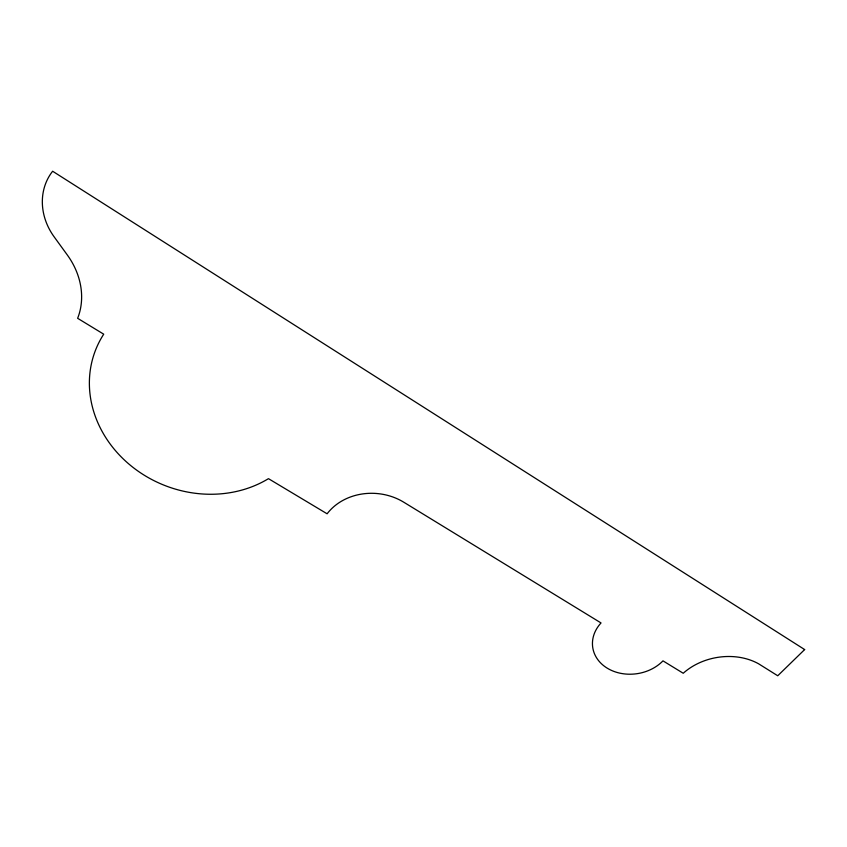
<?xml version="1.0" encoding="UTF-8"?>
<svg xmlns="http://www.w3.org/2000/svg" width="847" height="847" viewBox="0 0 847 847"><rect width="100%" height="100%" fill="white"/><g stroke="black" fill="none" stroke-linecap="round" stroke-linejoin="round"><path stroke-width="1.27" d="M804.65 649.564L777.737 675.768L758.584 663.783A56.41 43.98 -10.7 0 0 683.233 673.259L662.979 660.861A40.021 32.461 -8.5 0 1 607.214 668.156A40.021 32.461 -8.5 0 1 601.031 622.947L403.797 502.229A54.653 46.998 5.2 0 0 327.111 513.801L268.467 478.661A113.646 100.581 21.9 0 1 127.548 462.875A113.646 100.581 21.9 0 1 103.715 334.184L77.638 318.303A73.594 62.794 35.7 0 0 67.305 254.968L54.123 236.811A59.279 52.662 40.3 0 1 52.63 171.232L804.65 649.564"/></g></svg>
